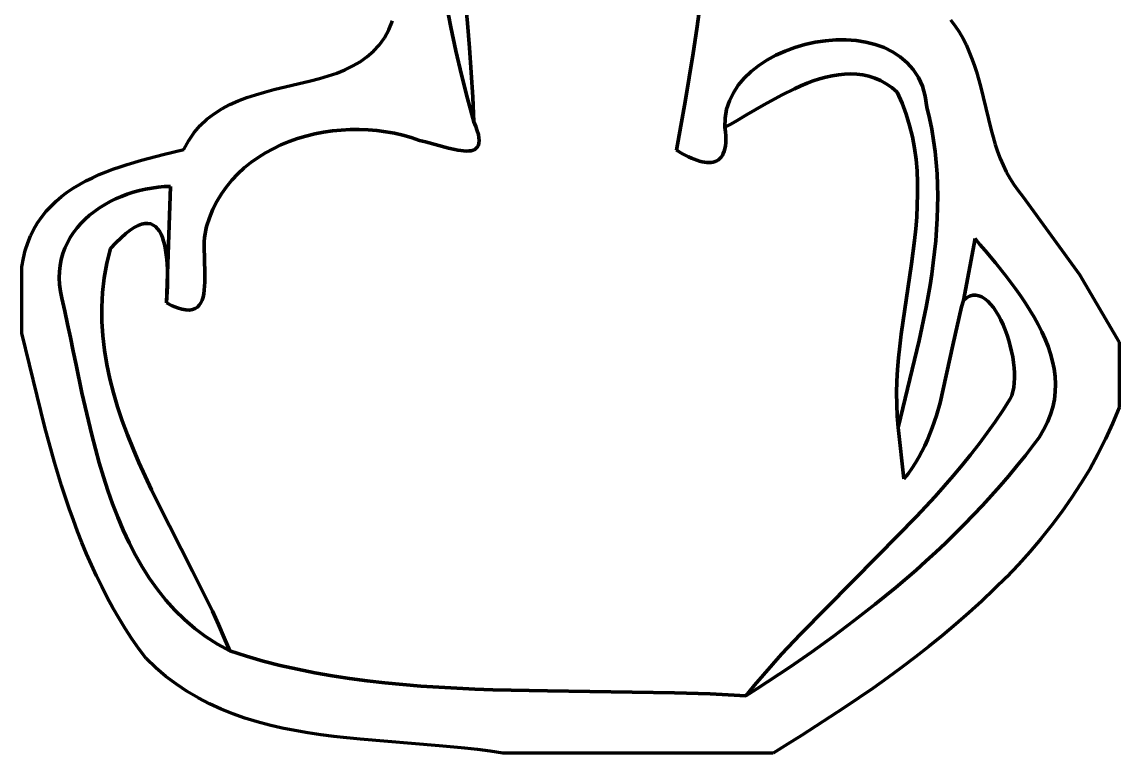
# Model space of a CAD drawing. Header units: millimetres. Extents: x 0 to 2.06, y 0 to 2.74.
# Drawn here: x 0 to 2.056, y 0 to 1.369 of the extents above; entities that cross this region are included whole.
import ezdxf

# ---------------------------------------------------------------- set-up
doc = ezdxf.new("R2010")
doc.units = ezdxf.units.MM
for name, color, linetype, lineweight in [('color#151310ff', 7, 'CONTINUOUS', 100), ('color#e89428ff', 7, 'CONTINUOUS', 100), ('color#eb9228ff', 7, 'CONTINUOUS', 100), ('color#eb9325ff', 7, 'CONTINUOUS', 100), ('color#eda21bff', 7, 'CONTINUOUS', 100), ('color#fee600ff', 7, 'CONTINUOUS', 100)]:
    doc.layers.add(name, color=color, linetype=linetype, lineweight=lineweight)

msp = doc.modelspace()

# ---------------------------------------------------------------- linework, layer by layer
at = {"layer": 'color#151310ff'}
for p, q in [((0.7946, 1.4042), (0.8034, 1.3594)), ((1.2642, 1.3564), (1.2706, 1.402)), ((0.6873, 1.3542), (0.6943, 1.3711)), ((0.8034, 1.3594), (0.8129, 1.3147)), ((1.7397, 1.3732), (1.7481, 1.3622)), ((1.7481, 1.3622), (1.7557, 1.3508)), ((0.6693, 1.3258), (0.679, 1.3392)), ((0.679, 1.3392), (0.6873, 1.3542)), ((1.2574, 1.3108), (1.2642, 1.3564)), ((1.7557, 1.3508), (1.7626, 1.339)), ((1.7626, 1.339), (1.7688, 1.3269)), ((0.6584, 1.3141), (0.6693, 1.3258)), ((1.4482, 1.3213), (1.43, 1.3146)), ((1.467, 1.3268), (1.4482, 1.3213)), ((1.4862, 1.3311), (1.467, 1.3268)), ((1.5055, 1.334), (1.4862, 1.3311)), ((1.5249, 1.3355), (1.5055, 1.334)), ((1.5441, 1.3357), (1.5249, 1.3355)), ((1.5629, 1.3343), (1.5441, 1.3357)), ((1.5813, 1.3314), (1.5629, 1.3343)), ((1.5989, 1.327), (1.5813, 1.3314)), ((1.6156, 1.321), (1.5989, 1.327)), ((1.6312, 1.3133), (1.6156, 1.321)), ((1.7688, 1.3269), (1.7744, 1.3144)), ((0.6335, 1.2946), (0.6465, 1.3037)), ((0.6465, 1.3037), (0.6584, 1.3141)), ((0.8129, 1.3147), (0.8233, 1.2702)), ((1.2503, 1.2652), (1.2574, 1.3108)), ((1.3959, 1.2975), (1.3804, 1.2873)), ((1.4125, 1.3066), (1.3959, 1.2975)), ((1.43, 1.3146), (1.4125, 1.3066)), ((1.6456, 1.304), (1.6312, 1.3133)), ((1.6586, 1.2928), (1.6456, 1.304)), ((1.7744, 1.3144), (1.7794, 1.3017)), ((1.7794, 1.3017), (1.784, 1.2887)), ((0.5898, 1.2734), (0.6051, 1.2796)), ((0.6051, 1.2796), (0.6197, 1.2866)), ((0.6197, 1.2866), (0.6335, 1.2946)), ((1.3661, 1.2761), (1.3534, 1.2638)), ((1.3804, 1.2873), (1.3661, 1.2761)), ((1.6699, 1.2799), (1.6586, 1.2928)), ((1.6795, 1.2652), (1.6699, 1.2799)), ((1.784, 1.2887), (1.7882, 1.2755)), ((1.7882, 1.2755), (1.7957, 1.2486)), ((0.4718, 1.2423), (0.5407, 1.2587)), ((0.5407, 1.2587), (0.5575, 1.2631)), ((0.5575, 1.2631), (0.5739, 1.268)), ((0.5739, 1.268), (0.5898, 1.2734)), ((0.8233, 1.2702), (0.8345, 1.2259)), ((1.2427, 1.2197), (1.2503, 1.2652)), ((1.3534, 1.2638), (1.3422, 1.2506)), ((1.6871, 1.2486), (1.6795, 1.2652)), ((0.4377, 1.2329), (0.4547, 1.2378)), ((0.4547, 1.2378), (0.4718, 1.2423)), ((1.3329, 1.2365), (1.3255, 1.2215)), ((1.3422, 1.2506), (1.3329, 1.2365)), ((1.6925, 1.23), (1.6871, 1.2486)), ((1.7957, 1.2486), (1.8158, 1.1666)), ((0.3743, 1.2064), (0.3893, 1.2144)), ((0.3893, 1.2144), (0.405, 1.2214)), ((0.405, 1.2214), (0.4211, 1.2275)), ((0.4211, 1.2275), (0.4377, 1.2329)), ((0.8345, 1.2259), (0.8467, 1.1819)), ((1.2347, 1.1743), (1.2427, 1.2197)), ((1.3255, 1.2215), (1.3203, 1.2057)), ((1.6956, 1.2095), (1.6925, 1.23)), ((0.3467, 1.187), (0.3601, 1.1973)), ((0.3601, 1.1973), (0.3743, 1.2064)), ((1.3203, 1.2057), (1.3175, 1.1891)), ((1.7005, 1.1888), (1.6956, 1.2095)), ((0.3228, 1.1619), (0.3342, 1.1752)), ((0.3342, 1.1752), (0.3467, 1.187)), ((0.8467, 1.1819), (0.8504, 1.1731)), ((0.8504, 1.1731), (0.8531, 1.1653)), ((1.2262, 1.1289), (1.2347, 1.1743)), ((1.3175, 1.1891), (1.3172, 1.1718)), ((1.3172, 1.1718), (1.3181, 1.1636)), ((1.7048, 1.168), (1.7005, 1.1888)), ((0.3125, 1.1469), (0.3228, 1.1619)), ((0.5322, 1.1553), (0.5162, 1.1506)), ((0.5485, 1.1593), (0.5322, 1.1553)), ((0.5649, 1.1625), (0.5485, 1.1593)), ((0.5816, 1.1649), (0.5649, 1.1625)), ((0.5983, 1.1666), (0.5816, 1.1649)), ((0.6151, 1.1675), (0.5983, 1.1666)), ((0.6319, 1.1676), (0.6151, 1.1675)), ((0.6486, 1.167), (0.6319, 1.1676)), ((0.6652, 1.1656), (0.6486, 1.167)), ((0.6816, 1.1635), (0.6652, 1.1656)), ((0.6978, 1.1605), (0.6816, 1.1635)), ((0.7138, 1.1569), (0.6978, 1.1605)), ((0.7294, 1.1524), (0.7138, 1.1569)), ((0.7446, 1.1472), (0.7294, 1.1524)), ((0.8531, 1.1653), (0.8551, 1.1584)), ((0.8551, 1.1584), (0.8562, 1.1523)), ((0.8562, 1.1523), (0.8566, 1.1469)), ((1.3181, 1.1636), (1.3186, 1.1561)), ((1.3186, 1.1561), (1.3187, 1.1492)), ((1.7082, 1.1472), (1.7048, 1.168)), ((1.8158, 1.1666), (1.8196, 1.1531)), ((1.8196, 1.1531), (1.8236, 1.1397)), ((0.3035, 1.1301), (0.3125, 1.1469)), ((0.4704, 1.1317), (0.4561, 1.1238)), ((0.4853, 1.1387), (0.4704, 1.1317)), ((0.5006, 1.145), (0.4853, 1.1387)), ((0.5162, 1.1506), (0.5006, 1.145)), ((0.7558, 1.1447), (0.7446, 1.1472)), ((0.799, 1.1329), (0.7558, 1.1447)), ((0.811, 1.1301), (0.799, 1.1329)), ((0.8513, 1.1326), (0.8485, 1.1305)), ((0.8535, 1.1352), (0.8513, 1.1326)), ((0.8552, 1.1384), (0.8535, 1.1352)), ((0.8562, 1.1423), (0.8552, 1.1384)), ((0.8566, 1.1469), (0.8562, 1.1423)), ((1.317, 1.1317), (1.3157, 1.127)), ((1.3179, 1.137), (1.317, 1.1317)), ((1.3185, 1.1428), (1.3179, 1.137)), ((1.3187, 1.1492), (1.3185, 1.1428)), ((1.711, 1.1264), (1.7082, 1.1472)), ((1.8236, 1.1397), (1.8281, 1.1265)), ((0.1972, 1.1023), (0.2242, 1.1103)), ((0.2242, 1.1103), (0.2644, 1.1207)), ((0.2644, 1.1207), (0.3035, 1.1301)), ((0.4423, 1.1152), (0.429, 1.1058)), ((0.4561, 1.1238), (0.4423, 1.1152)), ((0.8168, 1.129), (0.811, 1.1301)), ((0.8223, 1.1281), (0.8168, 1.129)), ((0.8276, 1.1276), (0.8223, 1.1281)), ((0.8325, 1.1273), (0.8276, 1.1276)), ((0.8371, 1.1275), (0.8325, 1.1273)), ((0.8414, 1.128), (0.8371, 1.1275)), ((0.8452, 1.129), (0.8414, 1.128)), ((0.8485, 1.1305), (0.8452, 1.129)), ((1.2378, 1.1223), (1.2262, 1.1289)), ((1.2489, 1.1166), (1.2378, 1.1223)), ((1.2543, 1.1142), (1.2489, 1.1166)), ((1.2595, 1.112), (1.2543, 1.1142)), ((1.2646, 1.1102), (1.2595, 1.112)), ((1.2695, 1.1086), (1.2646, 1.1102)), ((1.3049, 1.1108), (1.3019, 1.1089)), ((1.3076, 1.1131), (1.3049, 1.1108)), ((1.3101, 1.1158), (1.3076, 1.1131)), ((1.3123, 1.119), (1.3101, 1.1158)), ((1.3141, 1.1228), (1.3123, 1.119)), ((1.3157, 1.127), (1.3141, 1.1228)), ((1.7132, 1.1056), (1.711, 1.1264)), ((1.8281, 1.1265), (1.833, 1.1136)), ((1.833, 1.1136), (1.8383, 1.1009)), ((0.1575, 1.0884), (0.1706, 1.0933)), ((0.1706, 1.0933), (0.1839, 1.098)), ((0.1839, 1.098), (0.1972, 1.1023)), ((0.4165, 1.0956), (0.4046, 1.0847)), ((0.429, 1.1058), (0.4165, 1.0956)), ((1.2743, 1.1074), (1.2695, 1.1086)), ((1.2788, 1.1065), (1.2743, 1.1074)), ((1.2832, 1.1059), (1.2788, 1.1065)), ((1.2874, 1.1057), (1.2832, 1.1059)), ((1.2914, 1.1059), (1.2874, 1.1057)), ((1.2951, 1.1065), (1.2914, 1.1059)), ((1.2986, 1.1075), (1.2951, 1.1065)), ((1.3019, 1.1089), (1.2986, 1.1075)), ((1.7147, 1.0847), (1.7132, 1.1056)), ((1.8383, 1.1009), (1.8443, 1.0884)), ((0.1077, 1.0647), (0.1197, 1.0713)), ((0.1197, 1.0713), (0.132, 1.0774)), ((0.132, 1.0774), (0.1447, 1.0831)), ((0.1447, 1.0831), (0.1575, 1.0884)), ((0.3935, 1.0729), (0.3832, 1.0604)), ((0.4046, 1.0847), (0.3935, 1.0729)), ((1.7156, 1.0638), (1.7147, 1.0847)), ((1.8443, 1.0884), (1.8509, 1.0763)), ((1.8509, 1.0763), (1.8583, 1.0646)), ((0.0743, 1.0422), (0.085, 1.0502)), ((0.085, 1.0502), (0.0961, 1.0577)), ((0.0961, 1.0577), (0.1077, 1.0647)), ((0.2086, 1.0503), (0.1973, 1.0466)), ((0.22, 1.0534), (0.2086, 1.0503)), ((0.2316, 1.056), (0.22, 1.0534)), ((0.2433, 1.0581), (0.2316, 1.056)), ((0.255, 1.0597), (0.2433, 1.0581)), ((0.2667, 1.0607), (0.255, 1.0597)), ((0.2784, 1.0612), (0.2667, 1.0607)), ((0.271, 0.8428), (0.2784, 1.0612)), ((0.3832, 1.0604), (0.3738, 1.0471)), ((1.7159, 1.043), (1.7156, 1.0638)), ((1.8583, 1.0646), (1.8664, 1.0532)), ((1.8664, 1.0532), (1.8754, 1.0423)), ((0.0545, 1.0244), (0.0641, 1.0336)), ((0.0641, 1.0336), (0.0743, 1.0422)), ((0.165, 1.0326), (0.1549, 1.0269)), ((0.1755, 1.0377), (0.165, 1.0326)), ((0.1863, 1.0424), (0.1755, 1.0377)), ((0.1973, 1.0466), (0.1863, 1.0424)), ((0.3653, 1.0331), (0.3579, 1.0182)), ((0.3738, 1.0471), (0.3653, 1.0331)), ((1.7157, 1.0221), (1.7159, 1.043)), ((1.8754, 1.0423), (1.9813, 0.896)), ((0.037, 1.0042), (0.0454, 1.0146)), ((0.0454, 1.0146), (0.0545, 1.0244)), ((0.1357, 1.0142), (0.1268, 1.0072)), ((0.1451, 1.0208), (0.1357, 1.0142)), ((0.1549, 1.0269), (0.1451, 1.0208)), ((0.3579, 1.0182), (0.3514, 1.0025)), ((1.715, 1.0012), (1.7157, 1.0221)), ((0.0224, 0.9813), (0.0293, 0.9931)), ((0.0293, 0.9931), (0.037, 1.0042)), ((0.1105, 0.9917), (0.1032, 0.9834)), ((0.1184, 0.9997), (0.1105, 0.9917)), ((0.1268, 1.0072), (0.1184, 0.9997)), ((0.3514, 1.0025), (0.346, 0.9861)), ((1.7138, 0.9804), (1.715, 1.0012)), ((0.0108, 0.9555), (0.0162, 0.9688)), ((0.0162, 0.9688), (0.0224, 0.9813)), ((0.0965, 0.9745), (0.0904, 0.9653)), ((0.1032, 0.9834), (0.0965, 0.9745)), ((0.343, 0.9726), (0.3422, 0.9652)), ((0.3443, 0.9796), (0.343, 0.9726)), ((0.346, 0.9861), (0.3443, 0.9796)), ((1.7121, 0.9595), (1.7138, 0.9804)), ((0.0063, 0.9414), (0.0108, 0.9555)), ((0.0804, 0.9456), (0.0766, 0.9352)), ((0.0851, 0.9557), (0.0804, 0.9456)), ((0.0904, 0.9653), (0.0851, 0.9557)), ((0.3416, 0.9574), (0.3414, 0.9494)), ((0.3414, 0.9494), (0.3425, 0.8984)), ((0.3422, 0.9652), (0.3416, 0.9574)), ((1.71, 0.9387), (1.7121, 0.9595)), ((1.7858, 0.9636), (1.7638, 0.8475)), ((1.795, 0.9526), (1.7858, 0.9636)), ((1.8045, 0.9413), (1.795, 0.9526)), ((0, 0.9108), (0.0027, 0.9265)), ((0.0027, 0.9265), (0.0063, 0.9414)), ((0.0766, 0.9352), (0.0736, 0.9243)), ((1.7075, 0.9178), (1.71, 0.9387)), ((1.8238, 0.918), (1.8045, 0.9413)), ((0, 0.7863), (0, 0.9108)), ((0.0714, 0.9131), (0.0701, 0.9015)), ((0.0736, 0.9243), (0.0714, 0.9131)), ((1.7046, 0.897), (1.7075, 0.9178)), ((1.8432, 0.8938), (1.8238, 0.918)), ((0.0701, 0.9015), (0.0698, 0.8896)), ((0.0698, 0.8896), (0.0704, 0.8772)), ((0.3425, 0.8984), (0.3425, 0.8821)), ((1.7014, 0.8762), (1.7046, 0.897)), ((1.8622, 0.8686), (1.8432, 0.8938)), ((1.9813, 0.896), (2.0556, 0.7693)), ((0.0704, 0.8772), (0.0721, 0.8646)), ((0.0721, 0.8646), (0.0748, 0.8516)), ((0.3417, 0.8671), (0.3407, 0.8602)), ((0.3422, 0.8744), (0.3417, 0.8671)), ((0.3425, 0.8821), (0.3422, 0.8744)), ((1.6941, 0.8347), (1.7014, 0.8762)), ((1.8713, 0.8558), (1.8622, 0.8686)), ((0.0748, 0.8516), (0.0802, 0.8276)), ((0.3352, 0.843), (0.3323, 0.8386)), ((0.3376, 0.8481), (0.3352, 0.843)), ((0.3394, 0.8539), (0.3376, 0.8481)), ((0.3407, 0.8602), (0.3394, 0.8539)), ((1.7638, 0.8475), (1.7606, 0.8359)), ((1.8801, 0.8427), (1.8713, 0.8558)), ((0.0802, 0.8276), (0.0856, 0.8031)), ((0.2816, 0.8376), (0.271, 0.8428)), ((0.2912, 0.8338), (0.2816, 0.8376)), ((0.2997, 0.8312), (0.2912, 0.8338)), ((0.3072, 0.8298), (0.2997, 0.8312)), ((0.3139, 0.8296), (0.3072, 0.8298)), ((0.3196, 0.8304), (0.3139, 0.8296)), ((0.3246, 0.8322), (0.3196, 0.8304)), ((0.3288, 0.835), (0.3246, 0.8322)), ((0.3323, 0.8386), (0.3288, 0.835)), ((1.6813, 0.7727), (1.6941, 0.8347)), ((1.7606, 0.8359), (1.7444, 0.7641)), ((1.8886, 0.8295), (1.8801, 0.8427)), ((1.8965, 0.8161), (1.8886, 0.8295)), ((0.0856, 0.8031), (0.0909, 0.7781)), ((1.904, 0.8026), (1.8965, 0.8161)), ((1.9108, 0.789), (1.904, 0.8026)), ((0.043, 0.6104), (0, 0.7863)), ((1.917, 0.7752), (1.9108, 0.789)), ((0.0909, 0.7781), (0.0962, 0.7527)), ((1.6418, 0.6094), (1.6813, 0.7727)), ((1.7444, 0.7641), (1.7203, 0.6556)), ((1.9225, 0.7613), (1.917, 0.7752)), ((1.9271, 0.7474), (1.9225, 0.7613)), ((2.0556, 0.7693), (2.0556, 0.6472)), ((0.0962, 0.7527), (0.1015, 0.7269)), ((1.9309, 0.7333), (1.9271, 0.7474)), ((0.1015, 0.7269), (0.1125, 0.6747)), ((1.9338, 0.7192), (1.9309, 0.7333)), ((1.9356, 0.705), (1.9338, 0.7192)), ((1.9363, 0.6908), (1.9356, 0.705)), ((1.9359, 0.6766), (1.9363, 0.6908)), ((0.1125, 0.6747), (0.1244, 0.622)), ((1.9314, 0.648), (1.9343, 0.6623)), ((1.9343, 0.6623), (1.9359, 0.6766)), ((1.7203, 0.6556), (1.7134, 0.6321)), ((1.9272, 0.6338), (1.9314, 0.648)), ((2.0556, 0.6472), (2.0435, 0.6174)), ((0.1244, 0.622), (0.1308, 0.5957)), ((1.7134, 0.6321), (1.7056, 0.6091)), ((1.9143, 0.6053), (1.9215, 0.6195)), ((1.9215, 0.6195), (1.9272, 0.6338)), ((2.0435, 0.6174), (2.0303, 0.5883)), ((0.0612, 0.5445), (0.043, 0.6104)), ((1.6525, 0.5132), (1.6418, 0.6094)), ((1.7012, 0.5977), (1.6965, 0.5865)), ((1.7056, 0.6091), (1.7012, 0.5977)), ((1.9056, 0.5911), (1.9143, 0.6053)), ((0.1308, 0.5957), (0.1376, 0.5694)), ((1.6965, 0.5865), (1.6915, 0.5755)), ((1.8802, 0.5575), (1.8952, 0.577)), ((1.8952, 0.577), (1.9056, 0.5911)), ((2.0303, 0.5883), (2.016, 0.5597)), ((0.1376, 0.5694), (0.1449, 0.5433)), ((1.6861, 0.5646), (1.6803, 0.5539)), ((1.6915, 0.5755), (1.6861, 0.5646)), ((1.8648, 0.5383), (1.8802, 0.5575)), ((2.016, 0.5597), (2.0006, 0.5318)), ((0.0744, 0.5009), (0.0612, 0.5445)), ((0.1449, 0.5433), (0.1526, 0.5174)), ((1.674, 0.5434), (1.6673, 0.5331)), ((1.6803, 0.5539), (1.674, 0.5434)), ((1.8491, 0.5193), (1.8648, 0.5383)), ((0.1526, 0.5174), (0.1609, 0.4918)), ((1.6602, 0.5231), (1.6525, 0.5132)), ((1.6673, 0.5331), (1.6602, 0.5231)), ((1.833, 0.5005), (1.8491, 0.5193)), ((2.0006, 0.5318), (1.9841, 0.5046)), ((0.0887, 0.4577), (0.0744, 0.5009)), ((1.8167, 0.482), (1.833, 0.5005)), ((1.9841, 0.5046), (1.9667, 0.4779)), ((0.1609, 0.4918), (0.1698, 0.4666)), ((1.7999, 0.4638), (1.8167, 0.482)), ((1.9667, 0.4779), (1.9484, 0.4518)), ((0.0963, 0.4363), (0.0887, 0.4577)), ((0.1698, 0.4666), (0.1794, 0.4418)), ((1.7829, 0.4458), (1.7999, 0.4638)), ((0.1042, 0.4151), (0.0963, 0.4363)), ((0.1794, 0.4418), (0.1896, 0.4175)), ((1.7656, 0.428), (1.7829, 0.4458)), ((1.9484, 0.4518), (1.9292, 0.4262)), ((0.1124, 0.394), (0.1042, 0.4151)), ((0.1896, 0.4175), (0.2007, 0.3938)), ((1.7481, 0.4105), (1.7656, 0.428)), ((1.9292, 0.4262), (1.9092, 0.4012)), ((0.1211, 0.3731), (0.1124, 0.394)), ((0.2007, 0.3938), (0.2126, 0.3707)), ((1.7121, 0.3761), (1.7302, 0.3932)), ((1.7302, 0.3932), (1.7481, 0.4105)), ((1.9092, 0.4012), (1.8884, 0.3768)), ((0.1301, 0.3524), (0.1211, 0.3731)), ((0.2126, 0.3707), (0.2253, 0.3484)), ((1.6937, 0.3593), (1.7121, 0.3761)), ((1.8884, 0.3768), (1.8669, 0.3529)), ((0.1396, 0.3319), (0.1301, 0.3524)), ((1.6752, 0.3427), (1.6937, 0.3593)), ((1.8669, 0.3529), (1.8446, 0.3296)), ((0.1494, 0.3116), (0.1396, 0.3319)), ((0.2253, 0.3484), (0.239, 0.3268)), ((1.6373, 0.3102), (1.6752, 0.3427)), ((1.8446, 0.3296), (1.8217, 0.3067)), ((0.1598, 0.2915), (0.1494, 0.3116)), ((0.239, 0.3268), (0.2537, 0.3061)), ((1.5987, 0.2786), (1.6373, 0.3102)), ((0.1706, 0.2718), (0.1598, 0.2915)), ((0.2537, 0.3061), (0.2695, 0.2864)), ((1.8217, 0.3067), (1.7983, 0.2843)), ((0.1819, 0.2522), (0.1706, 0.2718)), ((0.2695, 0.2864), (0.2864, 0.2676)), ((0.2864, 0.2676), (0.3044, 0.2499)), ((1.5595, 0.2479), (1.5987, 0.2786)), ((1.7983, 0.2843), (1.7743, 0.2625)), ((0.1937, 0.233), (0.1819, 0.2522)), ((0.3044, 0.2499), (0.3237, 0.2334)), ((1.5196, 0.2181), (1.5595, 0.2479)), ((1.7743, 0.2625), (1.7498, 0.2411)), ((0.2061, 0.214), (0.1937, 0.233)), ((0.3237, 0.2334), (0.3442, 0.218)), ((1.7498, 0.2411), (1.7248, 0.2201)), ((0.219, 0.1954), (0.2061, 0.214)), ((0.3442, 0.218), (0.3661, 0.204)), ((1.4792, 0.1891), (1.5196, 0.2181)), ((1.7248, 0.2201), (1.6994, 0.1996)), ((0.2326, 0.1771), (0.219, 0.1954)), ((0.3661, 0.204), (0.3894, 0.1913)), ((0.3894, 0.1913), (0.4206, 0.1813)), ((1.4385, 0.161), (1.4792, 0.1891)), ((1.6994, 0.1996), (1.6737, 0.1796)), ((0.2509, 0.1595), (0.2326, 0.1771)), ((0.4206, 0.1813), (0.4521, 0.1723)), ((0.4521, 0.1723), (0.484, 0.1641)), ((1.6737, 0.1796), (1.6477, 0.1599)), ((0.2699, 0.1434), (0.2509, 0.1595)), ((0.484, 0.1641), (0.5161, 0.1568)), ((0.5161, 0.1568), (0.5485, 0.1503)), ((0.5485, 0.1503), (0.5811, 0.1446)), ((0.5811, 0.1446), (0.6139, 0.1395)), ((1.3768, 0.1205), (1.4385, 0.161)), ((1.6477, 0.1599), (1.6214, 0.1407)), ((0.2894, 0.1287), (0.2699, 0.1434)), ((0.3096, 0.1153), (0.2894, 0.1287)), ((0.6139, 0.1395), (0.647, 0.1351)), ((0.647, 0.1351), (0.6802, 0.1313)), ((0.6802, 0.1313), (0.7136, 0.1281)), ((0.7136, 0.1281), (0.7472, 0.1254)), ((0.7472, 0.1254), (0.7809, 0.1231)), ((1.6214, 0.1407), (1.5949, 0.1218)), ((0.3303, 0.1032), (0.3096, 0.1153)), ((0.3515, 0.0922), (0.3303, 0.1032)), ((0.7809, 0.1231), (0.8147, 0.1212)), ((0.8147, 0.1212), (0.8486, 0.1197)), ((0.8486, 0.1197), (0.8825, 0.1185)), ((0.8825, 0.1185), (0.9847, 0.1163)), ((0.9847, 0.1163), (1.2226, 0.113)), ((1.2226, 0.113), (1.2897, 0.1108)), ((1.2897, 0.1108), (1.323, 0.1092)), ((1.323, 0.1092), (1.3562, 0.1073)), ((1.3562, 0.1073), (1.3768, 0.1205)), ((1.5682, 0.1034), (1.5414, 0.0853)), ((1.5949, 0.1218), (1.5682, 0.1034)), ((0.3732, 0.0823), (0.3515, 0.0922)), ((0.3954, 0.0734), (0.3732, 0.0823)), ((1.5414, 0.0853), (1.5146, 0.0676)), ((0.4179, 0.0655), (0.3954, 0.0734)), ((0.4409, 0.0585), (0.4179, 0.0655)), ((1.5146, 0.0676), (1.4877, 0.0502)), ((0.4641, 0.0522), (0.4409, 0.0585)), ((0.4877, 0.0468), (0.4641, 0.0522)), ((0.5115, 0.042), (0.4877, 0.0468)), ((0.5356, 0.0378), (0.5115, 0.042)), ((1.4877, 0.0502), (1.4608, 0.0331)), ((0.5598, 0.0341), (0.5356, 0.0378)), ((0.5843, 0.0309), (0.5598, 0.0341)), ((0.6088, 0.0282), (0.5843, 0.0309)), ((0.6335, 0.0257), (0.6088, 0.0282)), ((0.7814, 0.0138), (0.6335, 0.0257)), ((1.4608, 0.0331), (1.4341, 0.0164)), ((0.8299, 0.0093), (0.7814, 0.0138)), ((0.8538, 0.0066), (0.8299, 0.0093)), ((0.8775, 0.0035), (0.8538, 0.0066)), ((0.9009, 0), (0.8775, 0.0035)), ((1.4074, 0), (0.9009, 0)), ((1.4341, 0.0164), (1.4074, 0))]:
    msp.add_line(p, q, dxfattribs=at)
at = {"layer": 'color#e89428ff'}
for p, q in [((1.43, 1.3146), (1.4482, 1.3213)), ((1.4482, 1.3213), (1.467, 1.3268)), ((1.467, 1.3268), (1.4862, 1.3311)), ((1.4862, 1.3311), (1.5055, 1.334)), ((1.5055, 1.334), (1.5249, 1.3355)), ((1.5249, 1.3355), (1.5441, 1.3357)), ((1.5441, 1.3357), (1.5629, 1.3343)), ((1.5629, 1.3343), (1.5813, 1.3314)), ((1.5813, 1.3314), (1.5989, 1.327)), ((1.5989, 1.327), (1.6156, 1.321)), ((1.6156, 1.321), (1.6312, 1.3133)), ((1.3804, 1.2873), (1.3959, 1.2975)), ((1.3959, 1.2975), (1.4125, 1.3066)), ((1.4125, 1.3066), (1.43, 1.3146)), ((1.6312, 1.3133), (1.6456, 1.304)), ((1.6456, 1.304), (1.6586, 1.2928)), ((1.3534, 1.2638), (1.3661, 1.2761)), ((1.3661, 1.2761), (1.3804, 1.2873)), ((1.6586, 1.2928), (1.6699, 1.2799)), ((1.6699, 1.2799), (1.6795, 1.2652)), ((1.3422, 1.2506), (1.3534, 1.2638)), ((1.4709, 1.2542), (1.4591, 1.2493)), ((1.4827, 1.2586), (1.4709, 1.2542)), ((1.4945, 1.2624), (1.4827, 1.2586)), ((1.5062, 1.2657), (1.4945, 1.2624)), ((1.518, 1.2683), (1.5062, 1.2657)), ((1.5297, 1.2702), (1.518, 1.2683)), ((1.5413, 1.2714), (1.5297, 1.2702)), ((1.5529, 1.2718), (1.5413, 1.2714)), ((1.5643, 1.2713), (1.5529, 1.2718)), ((1.5757, 1.2698), (1.5643, 1.2713)), ((1.5868, 1.2673), (1.5757, 1.2698)), ((1.5979, 1.2638), (1.5868, 1.2673)), ((1.6087, 1.2592), (1.5979, 1.2638)), ((1.6193, 1.2533), (1.6087, 1.2592)), ((1.6795, 1.2652), (1.6871, 1.2486)), ((1.3255, 1.2215), (1.3329, 1.2365)), ((1.3329, 1.2365), (1.3422, 1.2506)), ((1.4474, 1.2441), (1.4242, 1.2327)), ((1.4591, 1.2493), (1.4474, 1.2441)), ((1.6297, 1.2463), (1.6193, 1.2533)), ((1.6399, 1.2379), (1.6297, 1.2463)), ((1.6491, 1.2172), (1.6399, 1.2379)), ((1.6871, 1.2486), (1.6925, 1.23)), ((1.3203, 1.2057), (1.3255, 1.2215)), ((1.3902, 1.214), (1.3576, 1.195)), ((1.4242, 1.2327), (1.3902, 1.214)), ((1.6568, 1.1963), (1.6491, 1.2172)), ((1.6925, 1.23), (1.6956, 1.2095)), ((1.3175, 1.1891), (1.3203, 1.2057)), ((1.3576, 1.195), (1.3369, 1.1829)), ((1.6632, 1.1753), (1.6568, 1.1963)), ((1.6956, 1.2095), (1.7005, 1.1888)), ((1.3172, 1.1718), (1.3175, 1.1891)), ((1.3269, 1.1772), (1.3172, 1.1718)), ((1.3369, 1.1829), (1.3269, 1.1772)), ((1.6683, 1.1542), (1.6632, 1.1753)), ((1.7005, 1.1888), (1.7048, 1.168)), ((1.6723, 1.133), (1.6683, 1.1542)), ((1.7048, 1.168), (1.7082, 1.1472)), ((1.6752, 1.1116), (1.6723, 1.133)), ((1.7082, 1.1472), (1.711, 1.1264)), ((1.6771, 1.0902), (1.6752, 1.1116)), ((1.711, 1.1264), (1.7132, 1.1056)), ((1.678, 1.0687), (1.6771, 1.0902)), ((1.7132, 1.1056), (1.7147, 1.0847)), ((1.7147, 1.0847), (1.7156, 1.0638)), ((1.6782, 1.0471), (1.678, 1.0687)), ((1.7156, 1.0638), (1.7159, 1.043)), ((1.6776, 1.0254), (1.6782, 1.0471)), ((1.7159, 1.043), (1.7157, 1.0221)), ((1.6764, 1.0036), (1.6776, 1.0254)), ((1.7157, 1.0221), (1.715, 1.0012)), ((1.6746, 0.9818), (1.6764, 1.0036)), ((1.715, 1.0012), (1.7138, 0.9804)), ((1.6723, 0.96), (1.6746, 0.9818)), ((1.7138, 0.9804), (1.7121, 0.9595)), ((1.6667, 0.9162), (1.6723, 0.96)), ((1.7121, 0.9595), (1.71, 0.9387)), ((1.71, 0.9387), (1.7075, 0.9178)), ((1.6474, 0.7842), (1.6667, 0.9162)), ((1.7075, 0.9178), (1.7046, 0.897)), ((1.7046, 0.897), (1.7014, 0.8762)), ((1.7014, 0.8762), (1.6941, 0.8347)), ((1.6941, 0.8347), (1.6813, 0.7727)), ((1.6447, 0.7622), (1.6474, 0.7842)), ((1.6813, 0.7727), (1.6418, 0.6094)), ((1.6424, 0.7403), (1.6447, 0.7622)), ((1.6406, 0.7183), (1.6424, 0.7403)), ((1.6394, 0.6965), (1.6406, 0.7183)), ((1.6388, 0.6746), (1.6394, 0.6965)), ((1.639, 0.6528), (1.6388, 0.6746)), ((1.6399, 0.6311), (1.639, 0.6528)), ((1.6418, 0.6094), (1.6399, 0.6311))]:
    msp.add_line(p, q, dxfattribs=at)
at = {"layer": 'color#eb9228ff'}
for p, q in [((1.7638, 0.8475), (1.7858, 0.9636)), ((1.7858, 0.9636), (1.795, 0.9526)), ((1.795, 0.9526), (1.8045, 0.9413)), ((1.8045, 0.9413), (1.8238, 0.918)), ((1.8238, 0.918), (1.8432, 0.8938)), ((1.8432, 0.8938), (1.8622, 0.8686)), ((1.8622, 0.8686), (1.8713, 0.8558)), ((1.7696, 0.8523), (1.7638, 0.8475)), ((1.7754, 0.8555), (1.7696, 0.8523)), ((1.7813, 0.8572), (1.7754, 0.8555)), ((1.7871, 0.8575), (1.7813, 0.8572)), ((1.7928, 0.8565), (1.7871, 0.8575)), ((1.7985, 0.8542), (1.7928, 0.8565)), ((1.8041, 0.8508), (1.7985, 0.8542)), ((1.8095, 0.8463), (1.8041, 0.8508)), ((1.8148, 0.8408), (1.8095, 0.8463)), ((1.8713, 0.8558), (1.8801, 0.8427)), ((1.82, 0.8344), (1.8148, 0.8408)), ((1.8249, 0.8273), (1.82, 0.8344)), ((1.8296, 0.8194), (1.8249, 0.8273)), ((1.8801, 0.8427), (1.8886, 0.8295)), ((1.8886, 0.8295), (1.8965, 0.8161)), ((1.8341, 0.811), (1.8296, 0.8194)), ((1.8383, 0.802), (1.8341, 0.811)), ((1.8422, 0.7925), (1.8383, 0.802)), ((1.8965, 0.8161), (1.904, 0.8026)), ((1.904, 0.8026), (1.9108, 0.789)), ((1.8457, 0.7827), (1.8422, 0.7925)), ((1.849, 0.7727), (1.8457, 0.7827)), ((1.9108, 0.789), (1.917, 0.7752)), ((1.8518, 0.7624), (1.849, 0.7727)), ((1.8543, 0.7521), (1.8518, 0.7624)), ((1.917, 0.7752), (1.9225, 0.7613)), ((1.9225, 0.7613), (1.9271, 0.7474)), ((1.8563, 0.7418), (1.8543, 0.7521)), ((1.8579, 0.7315), (1.8563, 0.7418)), ((1.9271, 0.7474), (1.9309, 0.7333)), ((1.859, 0.7215), (1.8579, 0.7315)), ((1.8597, 0.7117), (1.859, 0.7215)), ((1.9309, 0.7333), (1.9338, 0.7192)), ((1.8593, 0.6932), (1.8598, 0.7022)), ((1.8598, 0.7022), (1.8597, 0.7117)), ((1.9338, 0.7192), (1.9356, 0.705)), ((1.9356, 0.705), (1.9363, 0.6908)), ((1.8567, 0.6769), (1.8583, 0.6847)), ((1.8583, 0.6847), (1.8593, 0.6932)), ((1.9363, 0.6908), (1.9359, 0.6766)), ((1.8378, 0.6417), (1.8516, 0.6634)), ((1.8516, 0.6634), (1.8545, 0.6697)), ((1.8545, 0.6697), (1.8567, 0.6769)), ((1.9343, 0.6623), (1.9314, 0.648)), ((1.9359, 0.6766), (1.9343, 0.6623)), ((1.8234, 0.6204), (1.8378, 0.6417)), ((1.9314, 0.648), (1.9272, 0.6338)), ((1.8085, 0.5995), (1.8234, 0.6204)), ((1.9215, 0.6195), (1.9143, 0.6053)), ((1.9272, 0.6338), (1.9215, 0.6195)), ((1.7932, 0.5789), (1.8085, 0.5995)), ((1.9143, 0.6053), (1.9056, 0.5911)), ((1.7775, 0.5587), (1.7932, 0.5789)), ((1.8952, 0.577), (1.8802, 0.5575)), ((1.9056, 0.5911), (1.8952, 0.577)), ((1.7614, 0.5388), (1.7775, 0.5587)), ((1.8802, 0.5575), (1.8648, 0.5383)), ((1.7449, 0.5192), (1.7614, 0.5388)), ((1.8648, 0.5383), (1.8491, 0.5193)), ((1.7281, 0.4998), (1.7449, 0.5192)), ((1.8491, 0.5193), (1.833, 0.5005)), ((1.7109, 0.4806), (1.7281, 0.4998)), ((1.833, 0.5005), (1.8167, 0.482)), ((1.676, 0.4429), (1.7109, 0.4806)), ((1.8167, 0.482), (1.7999, 0.4638)), ((1.7999, 0.4638), (1.7829, 0.4458)), ((1.6039, 0.3691), (1.676, 0.4429)), ((1.7829, 0.4458), (1.7656, 0.428)), ((1.7656, 0.428), (1.7481, 0.4105)), ((1.7302, 0.3932), (1.7121, 0.3761)), ((1.7481, 0.4105), (1.7302, 0.3932)), ((1.7121, 0.3761), (1.6937, 0.3593)), ((1.4584, 0.2226), (1.6039, 0.3691)), ((1.6937, 0.3593), (1.6752, 0.3427)), ((1.6752, 0.3427), (1.6373, 0.3102)), ((1.6373, 0.3102), (1.5987, 0.2786)), ((1.5987, 0.2786), (1.5595, 0.2479)), ((1.5595, 0.2479), (1.5196, 0.2181)), ((1.4232, 0.185), (1.4584, 0.2226)), ((1.5196, 0.2181), (1.4792, 0.1891)), ((1.4792, 0.1891), (1.4385, 0.161)), ((1.3891, 0.1467), (1.406, 0.1659)), ((1.406, 0.1659), (1.4232, 0.185)), ((1.3724, 0.1271), (1.3891, 0.1467)), ((1.4385, 0.161), (1.3768, 0.1205)), ((1.3562, 0.1073), (1.3724, 0.1271)), ((1.3768, 0.1205), (1.3562, 0.1073))]:
    msp.add_line(p, q, dxfattribs=at)
at = {"layer": 'color#eb9325ff'}
for p, q in [((0.1973, 1.0466), (0.2086, 1.0503)), ((0.2086, 1.0503), (0.22, 1.0534)), ((0.22, 1.0534), (0.2316, 1.056)), ((0.2316, 1.056), (0.2433, 1.0581)), ((0.2433, 1.0581), (0.255, 1.0597)), ((0.255, 1.0597), (0.2667, 1.0607)), ((0.2667, 1.0607), (0.2784, 1.0612)), ((0.2784, 1.0612), (0.271, 0.8428)), ((0.1549, 1.0269), (0.165, 1.0326)), ((0.165, 1.0326), (0.1755, 1.0377)), ((0.1755, 1.0377), (0.1863, 1.0424)), ((0.1863, 1.0424), (0.1973, 1.0466)), ((0.1268, 1.0072), (0.1357, 1.0142)), ((0.1357, 1.0142), (0.1451, 1.0208)), ((0.1451, 1.0208), (0.1549, 1.0269)), ((0.1032, 0.9834), (0.1105, 0.9917)), ((0.1105, 0.9917), (0.1184, 0.9997)), ((0.1184, 0.9997), (0.1268, 1.0072)), ((0.2176, 0.988), (0.2104, 0.9843)), ((0.2243, 0.9904), (0.2176, 0.988)), ((0.2304, 0.9917), (0.2243, 0.9904)), ((0.2361, 0.9918), (0.2304, 0.9917)), ((0.2413, 0.9908), (0.2361, 0.9918)), ((0.246, 0.9888), (0.2413, 0.9908)), ((0.2502, 0.9858), (0.246, 0.9888)), ((0.0904, 0.9653), (0.0965, 0.9745)), ((0.0965, 0.9745), (0.1032, 0.9834)), ((0.1944, 0.9728), (0.1856, 0.965)), ((0.2027, 0.9792), (0.1944, 0.9728)), ((0.2104, 0.9843), (0.2027, 0.9792)), ((0.2541, 0.9819), (0.2502, 0.9858)), ((0.2575, 0.9771), (0.2541, 0.9819)), ((0.2606, 0.9716), (0.2575, 0.9771)), ((0.2632, 0.9653), (0.2606, 0.9716)), ((0.0766, 0.9352), (0.0804, 0.9456)), ((0.0804, 0.9456), (0.0851, 0.9557)), ((0.0851, 0.9557), (0.0904, 0.9653)), ((0.1761, 0.9556), (0.1661, 0.9448)), ((0.1856, 0.965), (0.1761, 0.9556)), ((0.2655, 0.9583), (0.2632, 0.9653)), ((0.2675, 0.9507), (0.2655, 0.9583)), ((0.2691, 0.9426), (0.2675, 0.9507)), ((0.0736, 0.9243), (0.0766, 0.9352)), ((0.1661, 0.9448), (0.1592, 0.9171)), ((0.2704, 0.9339), (0.2691, 0.9426)), ((0.2714, 0.9248), (0.2704, 0.9339)), ((0.0701, 0.9015), (0.0714, 0.9131)), ((0.0714, 0.9131), (0.0736, 0.9243)), ((0.1592, 0.9171), (0.1542, 0.8896)), ((0.2722, 0.9153), (0.2714, 0.9248)), ((0.2727, 0.9055), (0.2722, 0.9153)), ((0.2729, 0.8953), (0.2727, 0.9055)), ((0.0698, 0.8896), (0.0701, 0.9015)), ((0.0704, 0.8772), (0.0698, 0.8896)), ((0.1542, 0.8896), (0.151, 0.8622)), ((0.2727, 0.8746), (0.2729, 0.8953)), ((0.0721, 0.8646), (0.0704, 0.8772)), ((0.0748, 0.8516), (0.0721, 0.8646)), ((0.271, 0.8428), (0.2727, 0.8746)), ((0.0802, 0.8276), (0.0748, 0.8516)), ((0.151, 0.8622), (0.1496, 0.835)), ((0.0856, 0.8031), (0.0802, 0.8276)), ((0.1496, 0.835), (0.1497, 0.8079)), ((0.0909, 0.7781), (0.0856, 0.8031)), ((0.1497, 0.8079), (0.1514, 0.781)), ((0.0962, 0.7527), (0.0909, 0.7781)), ((0.1514, 0.781), (0.1545, 0.7542)), ((0.1015, 0.7269), (0.0962, 0.7527)), ((0.1545, 0.7542), (0.1589, 0.7275)), ((0.1125, 0.6747), (0.1015, 0.7269)), ((0.1589, 0.7275), (0.1646, 0.7009)), ((0.1646, 0.7009), (0.1714, 0.6745)), ((0.1244, 0.622), (0.1125, 0.6747)), ((0.1714, 0.6745), (0.1792, 0.6482)), ((0.1792, 0.6482), (0.188, 0.622)), ((0.1308, 0.5957), (0.1244, 0.622)), ((0.188, 0.622), (0.1977, 0.5959)), ((0.1376, 0.5694), (0.1308, 0.5957)), ((0.1977, 0.5959), (0.2081, 0.5699)), ((0.1449, 0.5433), (0.1376, 0.5694)), ((0.2081, 0.5699), (0.2191, 0.5441)), ((0.1526, 0.5174), (0.1449, 0.5433)), ((0.2191, 0.5441), (0.2307, 0.5183)), ((0.1609, 0.4918), (0.1526, 0.5174)), ((0.2307, 0.5183), (0.2428, 0.4926)), ((0.1698, 0.4666), (0.1609, 0.4918)), ((0.2428, 0.4926), (0.2552, 0.4671)), ((0.1794, 0.4418), (0.1698, 0.4666)), ((0.2552, 0.4671), (0.3197, 0.3406)), ((0.1896, 0.4175), (0.1794, 0.4418)), ((0.2007, 0.3938), (0.1896, 0.4175)), ((0.2126, 0.3707), (0.2007, 0.3938)), ((0.2253, 0.3484), (0.2126, 0.3707)), ((0.239, 0.3268), (0.2253, 0.3484)), ((0.3197, 0.3406), (0.3448, 0.2905)), ((0.2537, 0.3061), (0.239, 0.3268)), ((0.2695, 0.2864), (0.2537, 0.3061)), ((0.3448, 0.2905), (0.3568, 0.2656)), ((0.2864, 0.2676), (0.2695, 0.2864)), ((0.3044, 0.2499), (0.2864, 0.2676)), ((0.3237, 0.2334), (0.3044, 0.2499)), ((0.3568, 0.2656), (0.3682, 0.2408)), ((0.3442, 0.218), (0.3237, 0.2334)), ((0.3682, 0.2408), (0.3791, 0.216)), ((0.3661, 0.204), (0.3442, 0.218)), ((0.3791, 0.216), (0.3894, 0.1913)), ((0.3894, 0.1913), (0.3661, 0.204))]:
    msp.add_line(p, q, dxfattribs=at)
at = {"layer": 'color#eda21bff'}
for p, q in [((0.8034, 1.3594), (0.7946, 1.4042)), ((0.8307, 1.4133), (0.8349, 1.3671)), ((0.8129, 1.3147), (0.8034, 1.3594)), ((0.8349, 1.3671), (0.8387, 1.3208)), ((0.8387, 1.3208), (0.8419, 1.2746)), ((0.8233, 1.2702), (0.8129, 1.3147)), ((0.8419, 1.2746), (0.8446, 1.2282)), ((0.8345, 1.2259), (0.8233, 1.2702)), ((0.8467, 1.1819), (0.8345, 1.2259)), ((0.8446, 1.2282), (0.8467, 1.1819))]:
    msp.add_line(p, q, dxfattribs=at)
at = {"layer": 'color#fee600ff'}
for p, q in [((0.8349, 1.3671), (0.8307, 1.4133)), ((1.2706, 1.402), (1.2642, 1.3564)), ((0.8387, 1.3208), (0.8349, 1.3671)), ((1.2642, 1.3564), (1.2574, 1.3108)), ((0.8419, 1.2746), (0.8387, 1.3208)), ((1.2574, 1.3108), (1.2503, 1.2652)), ((0.8446, 1.2282), (0.8419, 1.2746)), ((1.2503, 1.2652), (1.2427, 1.2197)), ((1.4591, 1.2493), (1.4709, 1.2542)), ((1.4709, 1.2542), (1.4827, 1.2586)), ((1.4827, 1.2586), (1.4945, 1.2624)), ((1.4945, 1.2624), (1.5062, 1.2657)), ((1.5062, 1.2657), (1.518, 1.2683)), ((1.518, 1.2683), (1.5297, 1.2702)), ((1.5297, 1.2702), (1.5413, 1.2714)), ((1.5413, 1.2714), (1.5529, 1.2718)), ((1.5529, 1.2718), (1.5643, 1.2713)), ((1.5643, 1.2713), (1.5757, 1.2698)), ((1.5757, 1.2698), (1.5868, 1.2673)), ((1.5868, 1.2673), (1.5979, 1.2638)), ((1.5979, 1.2638), (1.6087, 1.2592)), ((1.6087, 1.2592), (1.6193, 1.2533)), ((1.4242, 1.2327), (1.4474, 1.2441)), ((1.4474, 1.2441), (1.4591, 1.2493)), ((1.6193, 1.2533), (1.6297, 1.2463)), ((1.6297, 1.2463), (1.6399, 1.2379)), ((1.6399, 1.2379), (1.6491, 1.2172)), ((0.8467, 1.1819), (0.8446, 1.2282)), ((1.2427, 1.2197), (1.2347, 1.1743)), ((1.3576, 1.195), (1.3902, 1.214)), ((1.3902, 1.214), (1.4242, 1.2327)), ((1.6491, 1.2172), (1.6568, 1.1963)), ((1.3369, 1.1829), (1.3576, 1.195)), ((1.6568, 1.1963), (1.6632, 1.1753)), ((0.8504, 1.1731), (0.8467, 1.1819)), ((0.8531, 1.1653), (0.8504, 1.1731)), ((1.2347, 1.1743), (1.2262, 1.1289)), ((1.3172, 1.1718), (1.3269, 1.1772)), ((1.3181, 1.1636), (1.3172, 1.1718)), ((1.3269, 1.1772), (1.3369, 1.1829)), ((1.6632, 1.1753), (1.6683, 1.1542)), ((0.5162, 1.1506), (0.5322, 1.1553)), ((0.5322, 1.1553), (0.5485, 1.1593)), ((0.5485, 1.1593), (0.5649, 1.1625)), ((0.5649, 1.1625), (0.5816, 1.1649)), ((0.5816, 1.1649), (0.5983, 1.1666)), ((0.5983, 1.1666), (0.6151, 1.1675)), ((0.6151, 1.1675), (0.6319, 1.1676)), ((0.6319, 1.1676), (0.6486, 1.167)), ((0.6486, 1.167), (0.6652, 1.1656)), ((0.6652, 1.1656), (0.6816, 1.1635)), ((0.6816, 1.1635), (0.6978, 1.1605)), ((0.6978, 1.1605), (0.7138, 1.1569)), ((0.7138, 1.1569), (0.7294, 1.1524)), ((0.7294, 1.1524), (0.7446, 1.1472)), ((0.8551, 1.1584), (0.8531, 1.1653)), ((0.8562, 1.1523), (0.8551, 1.1584)), ((0.8566, 1.1469), (0.8562, 1.1523)), ((1.3186, 1.1561), (1.3181, 1.1636)), ((1.3187, 1.1492), (1.3186, 1.1561)), ((1.6683, 1.1542), (1.6723, 1.133)), ((0.4561, 1.1238), (0.4704, 1.1317)), ((0.4704, 1.1317), (0.4853, 1.1387)), ((0.4853, 1.1387), (0.5006, 1.145)), ((0.5006, 1.145), (0.5162, 1.1506)), ((0.7446, 1.1472), (0.7558, 1.1447)), ((0.7558, 1.1447), (0.799, 1.1329)), ((0.799, 1.1329), (0.811, 1.1301)), ((0.8485, 1.1305), (0.8513, 1.1326)), ((0.8513, 1.1326), (0.8535, 1.1352)), ((0.8535, 1.1352), (0.8552, 1.1384)), ((0.8552, 1.1384), (0.8562, 1.1423)), ((0.8562, 1.1423), (0.8566, 1.1469)), ((1.3157, 1.127), (1.317, 1.1317)), ((1.317, 1.1317), (1.3179, 1.137)), ((1.3179, 1.137), (1.3185, 1.1428)), ((1.3185, 1.1428), (1.3187, 1.1492)), ((1.6723, 1.133), (1.6752, 1.1116)), ((0.429, 1.1058), (0.4423, 1.1152)), ((0.4423, 1.1152), (0.4561, 1.1238)), ((0.811, 1.1301), (0.8168, 1.129)), ((0.8168, 1.129), (0.8223, 1.1281)), ((0.8223, 1.1281), (0.8276, 1.1276)), ((0.8276, 1.1276), (0.8325, 1.1273)), ((0.8325, 1.1273), (0.8371, 1.1275)), ((0.8371, 1.1275), (0.8414, 1.128)), ((0.8414, 1.128), (0.8452, 1.129)), ((0.8452, 1.129), (0.8485, 1.1305)), ((1.2262, 1.1289), (1.2378, 1.1223)), ((1.2378, 1.1223), (1.2489, 1.1166)), ((1.2489, 1.1166), (1.2543, 1.1142)), ((1.2543, 1.1142), (1.2595, 1.112)), ((1.2595, 1.112), (1.2646, 1.1102)), ((1.2646, 1.1102), (1.2695, 1.1086)), ((1.3019, 1.1089), (1.3049, 1.1108)), ((1.3049, 1.1108), (1.3076, 1.1131)), ((1.3076, 1.1131), (1.3101, 1.1158)), ((1.3101, 1.1158), (1.3123, 1.119)), ((1.3123, 1.119), (1.3141, 1.1228)), ((1.3141, 1.1228), (1.3157, 1.127)), ((1.6752, 1.1116), (1.6771, 1.0902)), ((0.4046, 1.0847), (0.4165, 1.0956)), ((0.4165, 1.0956), (0.429, 1.1058)), ((1.2695, 1.1086), (1.2743, 1.1074)), ((1.2743, 1.1074), (1.2788, 1.1065)), ((1.2788, 1.1065), (1.2832, 1.1059)), ((1.2832, 1.1059), (1.2874, 1.1057)), ((1.2874, 1.1057), (1.2914, 1.1059)), ((1.2914, 1.1059), (1.2951, 1.1065)), ((1.2951, 1.1065), (1.2986, 1.1075)), ((1.2986, 1.1075), (1.3019, 1.1089)), ((1.6771, 1.0902), (1.678, 1.0687)), ((0.3832, 1.0604), (0.3935, 1.0729)), ((0.3935, 1.0729), (0.4046, 1.0847)), ((0.3738, 1.0471), (0.3832, 1.0604)), ((1.678, 1.0687), (1.6782, 1.0471)), ((0.3579, 1.0182), (0.3653, 1.0331)), ((0.3653, 1.0331), (0.3738, 1.0471)), ((1.6782, 1.0471), (1.6776, 1.0254)), ((0.3514, 1.0025), (0.3579, 1.0182)), ((1.6776, 1.0254), (1.6764, 1.0036)), ((0.2104, 0.9843), (0.2176, 0.988)), ((0.2176, 0.988), (0.2243, 0.9904)), ((0.2243, 0.9904), (0.2304, 0.9917)), ((0.2304, 0.9917), (0.2361, 0.9918)), ((0.2361, 0.9918), (0.2413, 0.9908)), ((0.2413, 0.9908), (0.246, 0.9888)), ((0.246, 0.9888), (0.2502, 0.9858)), ((0.346, 0.9861), (0.3514, 1.0025)), ((1.6764, 1.0036), (1.6746, 0.9818)), ((0.1856, 0.965), (0.1944, 0.9728)), ((0.1944, 0.9728), (0.2027, 0.9792)), ((0.2027, 0.9792), (0.2104, 0.9843)), ((0.2502, 0.9858), (0.2541, 0.9819)), ((0.2541, 0.9819), (0.2575, 0.9771)), ((0.2575, 0.9771), (0.2606, 0.9716)), ((0.2606, 0.9716), (0.2632, 0.9653)), ((0.3422, 0.9652), (0.343, 0.9726)), ((0.343, 0.9726), (0.3443, 0.9796)), ((0.3443, 0.9796), (0.346, 0.9861)), ((1.6746, 0.9818), (1.6723, 0.96)), ((0.1661, 0.9448), (0.1761, 0.9556)), ((0.1761, 0.9556), (0.1856, 0.965)), ((0.2632, 0.9653), (0.2655, 0.9583)), ((0.2655, 0.9583), (0.2675, 0.9507)), ((0.2675, 0.9507), (0.2691, 0.9426)), ((0.3414, 0.9494), (0.3416, 0.9574)), ((0.3425, 0.8984), (0.3414, 0.9494)), ((0.3416, 0.9574), (0.3422, 0.9652)), ((1.6723, 0.96), (1.6667, 0.9162)), ((0.1592, 0.9171), (0.1661, 0.9448)), ((0.2691, 0.9426), (0.2704, 0.9339)), ((0.2704, 0.9339), (0.2714, 0.9248)), ((0.1542, 0.8896), (0.1592, 0.9171)), ((0.2714, 0.9248), (0.2722, 0.9153)), ((0.2722, 0.9153), (0.2727, 0.9055)), ((0.2727, 0.9055), (0.2729, 0.8953)), ((1.6667, 0.9162), (1.6474, 0.7842)), ((0.151, 0.8622), (0.1542, 0.8896)), ((0.2729, 0.8953), (0.2727, 0.8746)), ((0.3425, 0.8821), (0.3425, 0.8984)), ((0.2727, 0.8746), (0.271, 0.8428)), ((0.3407, 0.8602), (0.3417, 0.8671)), ((0.3417, 0.8671), (0.3422, 0.8744)), ((0.3422, 0.8744), (0.3425, 0.8821)), ((0.1496, 0.835), (0.151, 0.8622)), ((0.3323, 0.8386), (0.3352, 0.843)), ((0.3352, 0.843), (0.3376, 0.8481)), ((0.3376, 0.8481), (0.3394, 0.8539)), ((0.3394, 0.8539), (0.3407, 0.8602)), ((1.7606, 0.8359), (1.7638, 0.8475)), ((1.7638, 0.8475), (1.7696, 0.8523)), ((1.7696, 0.8523), (1.7754, 0.8555)), ((1.7754, 0.8555), (1.7813, 0.8572)), ((1.7813, 0.8572), (1.7871, 0.8575)), ((1.7871, 0.8575), (1.7928, 0.8565)), ((1.7928, 0.8565), (1.7985, 0.8542)), ((1.7985, 0.8542), (1.8041, 0.8508)), ((1.8041, 0.8508), (1.8095, 0.8463)), ((1.8095, 0.8463), (1.8148, 0.8408)), ((0.1497, 0.8079), (0.1496, 0.835)), ((0.271, 0.8428), (0.2816, 0.8376)), ((0.2816, 0.8376), (0.2912, 0.8338)), ((0.2912, 0.8338), (0.2997, 0.8312)), ((0.2997, 0.8312), (0.3072, 0.8298)), ((0.3072, 0.8298), (0.3139, 0.8296)), ((0.3139, 0.8296), (0.3196, 0.8304)), ((0.3196, 0.8304), (0.3246, 0.8322)), ((0.3246, 0.8322), (0.3288, 0.835)), ((0.3288, 0.835), (0.3323, 0.8386)), ((1.7444, 0.7641), (1.7606, 0.8359)), ((1.8148, 0.8408), (1.82, 0.8344)), ((1.82, 0.8344), (1.8249, 0.8273)), ((1.8249, 0.8273), (1.8296, 0.8194)), ((0.1514, 0.781), (0.1497, 0.8079)), ((1.8296, 0.8194), (1.8341, 0.811)), ((1.8341, 0.811), (1.8383, 0.802)), ((1.8383, 0.802), (1.8422, 0.7925)), ((1.6474, 0.7842), (1.6447, 0.7622)), ((1.8422, 0.7925), (1.8457, 0.7827)), ((1.8457, 0.7827), (1.849, 0.7727)), ((0.1545, 0.7542), (0.1514, 0.781)), ((1.6447, 0.7622), (1.6424, 0.7403)), ((1.7203, 0.6556), (1.7444, 0.7641)), ((1.849, 0.7727), (1.8518, 0.7624)), ((1.8518, 0.7624), (1.8543, 0.7521)), ((0.1589, 0.7275), (0.1545, 0.7542)), ((1.6424, 0.7403), (1.6406, 0.7183)), ((1.8543, 0.7521), (1.8563, 0.7418)), ((1.8563, 0.7418), (1.8579, 0.7315)), ((0.1646, 0.7009), (0.1589, 0.7275)), ((1.8579, 0.7315), (1.859, 0.7215)), ((1.859, 0.7215), (1.8597, 0.7117)), ((0.1714, 0.6745), (0.1646, 0.7009)), ((1.6406, 0.7183), (1.6394, 0.6965)), ((1.8598, 0.7022), (1.8593, 0.6932)), ((1.8597, 0.7117), (1.8598, 0.7022)), ((1.6394, 0.6965), (1.6388, 0.6746)), ((1.8583, 0.6847), (1.8567, 0.6769)), ((1.8593, 0.6932), (1.8583, 0.6847)), ((0.1792, 0.6482), (0.1714, 0.6745)), ((1.6388, 0.6746), (1.639, 0.6528)), ((1.8516, 0.6634), (1.8378, 0.6417)), ((1.8545, 0.6697), (1.8516, 0.6634)), ((1.8567, 0.6769), (1.8545, 0.6697)), ((0.188, 0.622), (0.1792, 0.6482)), ((1.639, 0.6528), (1.6399, 0.6311)), ((1.7134, 0.6321), (1.7203, 0.6556)), ((1.8378, 0.6417), (1.8234, 0.6204)), ((0.1977, 0.5959), (0.188, 0.622)), ((1.6399, 0.6311), (1.6418, 0.6094)), ((1.7056, 0.6091), (1.7134, 0.6321)), ((1.8234, 0.6204), (1.8085, 0.5995)), ((1.6418, 0.6094), (1.6525, 0.5132)), ((1.6965, 0.5865), (1.7012, 0.5977)), ((1.7012, 0.5977), (1.7056, 0.6091)), ((1.8085, 0.5995), (1.7932, 0.5789)), ((0.2081, 0.5699), (0.1977, 0.5959)), ((1.6915, 0.5755), (1.6965, 0.5865)), ((1.7932, 0.5789), (1.7775, 0.5587)), ((0.2191, 0.5441), (0.2081, 0.5699)), ((1.6803, 0.5539), (1.6861, 0.5646)), ((1.6861, 0.5646), (1.6915, 0.5755)), ((1.7775, 0.5587), (1.7614, 0.5388)), ((0.2307, 0.5183), (0.2191, 0.5441)), ((1.6673, 0.5331), (1.674, 0.5434)), ((1.674, 0.5434), (1.6803, 0.5539)), ((1.7614, 0.5388), (1.7449, 0.5192)), ((0.2428, 0.4926), (0.2307, 0.5183)), ((1.6525, 0.5132), (1.6602, 0.5231)), ((1.6602, 0.5231), (1.6673, 0.5331)), ((1.7449, 0.5192), (1.7281, 0.4998)), ((1.7281, 0.4998), (1.7109, 0.4806)), ((0.2552, 0.4671), (0.2428, 0.4926)), ((1.7109, 0.4806), (1.676, 0.4429)), ((0.3197, 0.3406), (0.2552, 0.4671)), ((1.676, 0.4429), (1.6039, 0.3691)), ((1.6039, 0.3691), (1.4584, 0.2226)), ((0.3448, 0.2905), (0.3197, 0.3406)), ((0.3568, 0.2656), (0.3448, 0.2905)), ((0.3682, 0.2408), (0.3568, 0.2656)), ((0.3791, 0.216), (0.3682, 0.2408)), ((0.3894, 0.1913), (0.3791, 0.216)), ((1.4584, 0.2226), (1.4232, 0.185)), ((0.4206, 0.1813), (0.3894, 0.1913)), ((0.4521, 0.1723), (0.4206, 0.1813)), ((0.484, 0.1641), (0.4521, 0.1723)), ((1.406, 0.1659), (1.3891, 0.1467)), ((1.4232, 0.185), (1.406, 0.1659)), ((0.5161, 0.1568), (0.484, 0.1641)), ((0.5485, 0.1503), (0.5161, 0.1568)), ((0.5811, 0.1446), (0.5485, 0.1503)), ((0.6139, 0.1395), (0.5811, 0.1446)), ((1.3891, 0.1467), (1.3724, 0.1271)), ((0.647, 0.1351), (0.6139, 0.1395)), ((0.6802, 0.1313), (0.647, 0.1351)), ((0.7136, 0.1281), (0.6802, 0.1313)), ((0.7472, 0.1254), (0.7136, 0.1281)), ((0.7809, 0.1231), (0.7472, 0.1254)), ((1.3724, 0.1271), (1.3562, 0.1073)), ((0.8147, 0.1212), (0.7809, 0.1231)), ((0.8486, 0.1197), (0.8147, 0.1212)), ((0.8825, 0.1185), (0.8486, 0.1197)), ((0.9847, 0.1163), (0.8825, 0.1185)), ((1.2226, 0.113), (0.9847, 0.1163)), ((1.2897, 0.1108), (1.2226, 0.113)), ((1.323, 0.1092), (1.2897, 0.1108)), ((1.3562, 0.1073), (1.323, 0.1092))]:
    msp.add_line(p, q, dxfattribs=at)

doc.saveas('drawing.dxf')
